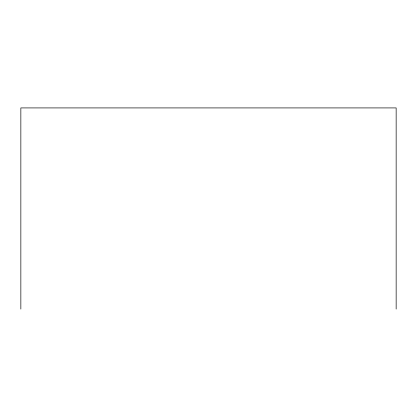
<?xml version="1.0" encoding="UTF-8"?>
<svg xmlns="http://www.w3.org/2000/svg" width="417" height="417" viewBox="0 0 417 417"><rect width="100%" height="100%" fill="white"/><g stroke="black" fill="none" stroke-linecap="round" stroke-linejoin="round"><path stroke-width="0.63" d="M396.15 309.08L396.15 107.92L20.85 107.92L20.85 309.08"/></g></svg>
